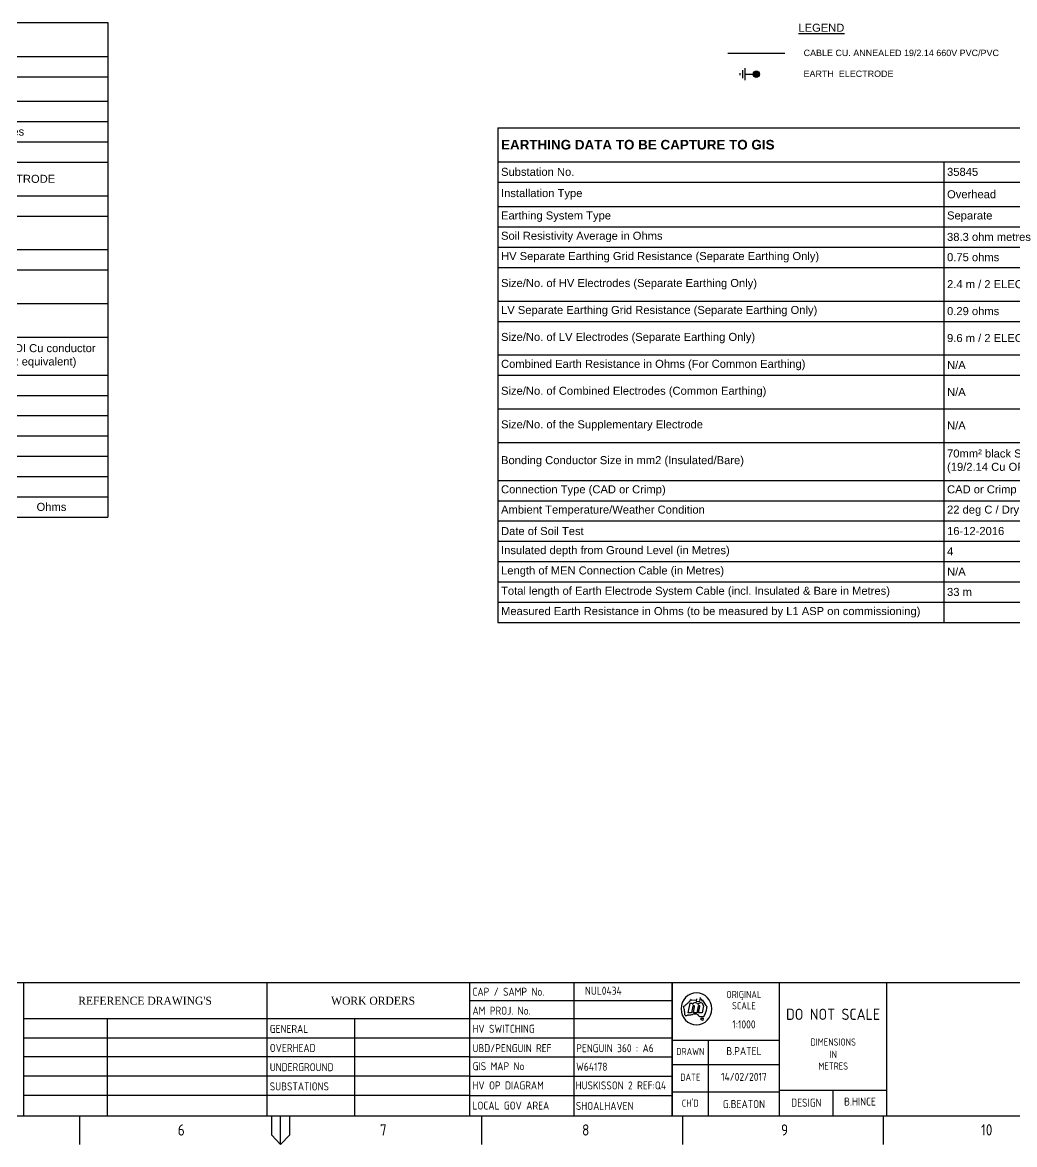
# Paper-space layout 'Sheet(2)' of a CAD drawing. Header units: metres, sheet in millimetres. Extents: x -29 to 809, y -5 to 581.
# Drawn here: x 309.4 to 619.4, y -5.4 to 345.2 of the extents above; entities that cross this region are included whole.
import ezdxf
from ezdxf.enums import TextEntityAlignment as Align

# ---------------------------------------------------------------- set-up
doc = ezdxf.new("R2010")
doc.units = ezdxf.units.M
doc.layers.get('0').update_dxf_attribs({"color": 6})
for name, color, linetype in [('Notes', 7, 'Continuous'), ('OH_Details_SP_MISC', 7, 'Continuous'), ('SupportsUG_SP_EXT', 7, 'Continuous')]:
    doc.layers.add(name, color=color, linetype=linetype)
doc.styles.add('ARIAL', font='arial.ttf', dxfattribs={"height": 2})
doc.styles.add('iecISOCP', font='isocp.shx')
doc.styles.add('iecTimesNewRoman', font='times.ttf')
doc.styles.get("Standard").update_dxf_attribs({"font": 'arial.ttf'})
doc.linetypes.add('IE Trench HV', pattern='A,7,-0.2,["/",Standard,S=3,R=0,X=0.6,Y=-1.4],-2.5', length=9.7)

# ---------------------------------------------------------------- blocks, each defined once
blk = doc.blocks.new('A1_FRAME_TITLE')
at = {"layer": 'Notes', "color": 7}
for p, q in [((332.78, 47.62), (332.78, 5.97)), ((412.12, 47.62), (412.12, 5.97)), ((478.24, 47.62), (478.24, 5.97)), ((512.26, 47.62), (512.26, 5.97)), ((544.37, 47.62), (544.37, 5.97)), ((579.37, 5.97), (579.37, 47.62)), ((614.37, 5.97), (614.37, 47.62)), ((550.56, 42.05), (552.33, 42.16)), ((552.33, 42.52), (552.22, 41.82)), ((553.35, 41.71), (553.55, 42.96)), ((554.18, 42.18), (555.01, 40.9)), ((567.1, 42.48), (567.3, 42.44)), ((478.24, 41.97), (544.37, 41.97)), ((549.56, 38.09), (550.17, 41.17)), ((550.17, 41.17), (550.92, 41.17)), ((551.11, 40.17), (550.7, 38.09)), ((550.92, 41.17), (550.97, 40.77)), ((551.27, 38.09), (551.66, 40.06)), ((552.22, 41.82), (553.35, 41.71)), ((552.83, 40.17), (552.41, 38.09)), ((552.98, 38.09), (553.37, 40.06)), ((554.57, 40.35), (554.12, 38.09)), ((332.81, 36.33), (478.24, 36.33)), ((360.07, 36.33), (360.07, 5.97)), ((440.78, 36.33), (440.78, 5.97)), ((478.24, 36.33), (544.37, 36.33)), ((550.7, 38.09), (549.56, 38.09)), ((552.41, 38.09), (551.27, 38.09)), ((554.12, 38.09), (552.98, 38.09)), ((554.62, 36.89), (553.22, 36.97)), ((553.22, 36.97), (554.62, 36.89)), ((554.62, 36.89), (553.22, 36.97)), ((553.85, 35.89), (553.78, 36.47)), ((553.78, 36.47), (554.51, 36.47)), ((554.3, 35.74), (553.85, 35.89)), ((554.51, 36.47), (554.3, 35.74)), ((332.78, 30.28), (478.24, 30.28)), ((478.24, 30.33), (544.37, 30.33)), ((556.15, 5.97), (556.15, 29.54)), ((478.24, 24.33), (332.78, 24.33)), ((478.24, 24.33), (544.37, 24.33)), ((544.37, 21.97), (579.37, 21.97)), ((478.24, 18.33), (332.78, 18.33)), ((478.24, 18.33), (544.37, 18.33)), ((478.24, 12.33), (332.78, 12.33)), ((478.24, 12.33), (544.37, 12.33)), ((544.37, 13.47), (579.37, 13.47)), ((579.37, 13.97), (614.37, 13.97)), ((596.87, 5.97), (596.87, 13.97))]:
    blk.add_line(p, q, dxfattribs=at)
at = {"layer": 'Notes', "color": 3}
blk.add_line((544.37, 5.97), (544.37, 47.62), dxfattribs=at)
at = {"layer": 'Notes', "color": 3, "linetype": 'Continuous'}
blk.add_line((544.37, 41.97), (544.37, 5.97), dxfattribs=at)
at = {"layer": 'Notes', "color": 7, "linetype": 'Continuous'}
blk.add_line((544.37, 29.54), (579.37, 29.54), dxfattribs=at)
at = {"layer": 'Notes', "linetype": 'Continuous'}
for p, q in [((351.17, -3.03), (351.17, 5.97)), ((413.67, 5.97), (413.67, -0.03)), ((416.67, -3.03), (416.67, 5.97)), ((419.67, -0.03), (419.67, 5.97)), ((482.19, 5.97), (482.19, -3.03)), ((547.7, 5.97), (547.7, -3.03)), ((613.21, 5.97), (613.21, -3.03)), ((413.67, -0.03), (416.67, -3.03)), ((416.67, -3.03), (419.67, -0.03))]:
    blk.add_line(p, q, dxfattribs=at)
at = {"layer": 'Notes', "color": 7, "flags": 128}
for points in [[(123.8, 47.62), (844.88, 47.62)], [(-11.55, 5.97), (844.88, 5.97)]]:
    blk.add_lwpolyline(points, dxfattribs=at)
at = {"layer": 'Notes', "color": 7}
for centre, radius, start, end in [((552.27, 39.37), 5, 0, 180), ((545.21, 46.16), 6.54, 319.3047, 324.8782), ((578.7, 57.06), 28.87, 210.1483, 211.8601), ((552.27, 39.37), 5, 180, 0), ((542.41, 49.09), 10.59, 302.5841, 308.1576), ((527.29, 35.61), 21.32, 10.3053, 12.3306), ((527.29, 35.61), 21.32, 8.2795, 10.3048), ((528.59, 35.8), 20.01, 6.2539, 8.2792), ((542.41, 49.09), 10.59, 308.157, 313.7305), ((545.21, 46.16), 6.54, 313.7309, 319.3045), ((551.87, 40.21), 1.06, 31.7884, 148.2116), ((551.39, 40.11), 0.28, 348.6911, 168.6911), ((553.61, 40.3), 0.961, 2.5982, 150.8098), ((553.1, 40.11), 0.28, 348.6911, 168.6911), ((477.01, -10.21), 93.25, 33.1096, 33.2341), ((558.55, 42.96), 4.09, 213.1151, 222.4146), ((542.7, 42.48), 13.29, 341.8901, 347.8434), ((555.89, 40.53), 0.484, 222.42, 236.4422), ((556.07, 40.81), 0.815, 236.4359, 244.7422), ((553.96, 40.06), 1.76, 347.8434, 354.1409), ((554.11, 40.04), 1.61, 354.1436, 1.0342), ((528.59, 35.8), 20.01, 4.2291, 6.2543), ((548.72, 39.42), 2.15, 265.1734, 270.0504), ((548.72, 39.51), 2.24, 270.0438, 274.7322), ((548.65, 40.42), 3.15, 274.7358, 283.0812), ((550.47, 32.55), 4.93, 97.7419, 103.0814), ((546.76, 59.88), 22.65, 277.7418, 280.8825), ((551.91, 33.09), 4.63, 85.4613, 100.8824), ((552.2, 36.78), 0.924, 46.5875, 85.4612), ((551.36, 35.89), 2.16, 30.1885, 46.5879), ((554.13, 37.45), 0.75, 311.6083, 321.0792), ((554.18, 37.41), 0.675, 321.0838, 331.5982), ((548.02, 40.74), 7.69, 331.5942, 341.8897)]:
    blk.add_arc(centre, radius, start, end, dxfattribs=at)
blk.add_attdef('DRAFT_NUM', (9.35, 23.29), '', height=2.5, rotation=90)
at = {"layer": 'Notes', "color": 7, "style": 'iecISOCP'}
for s, height, p in [('CAP / SAMP No.', 2.5, (479.24, 43.47)), ('AM PROJ. No.', 2.5, (479.24, 37.55)), ('GENERAL', 2.5, (413.12, 31.86)), ('HV SWITCHING', 2.5, (479.24, 31.9)), ('OVERHEAD', 2.5, (413.12, 25.9)), ('UBD/PENGUIN REF', 2.5, (479.24, 25.84)), ('UNDERGROUND', 2.5, (413.12, 19.9)), ('GIS MAP No', 2.5, (479.29, 20.2)), ('SUBSTATIONS', 2.5, (413.12, 13.9)), ('HV OP DIAGRAM', 2.5, (479.24, 14.2)), ('LOCAL GOV AREA', 2.5, (479.24, 7.9)), ('6', 3.5, (383.12, -0.22)), ('7', 3.5, (449.03, -0.22)), ('8', 3.5, (514.97, -0.22)), ('9', 3.5, (579.84, -0.22)), ('10', 3.5, (645.06, -0.2))]:
    blk.add_text(s, height=height, dxfattribs=at).set_placement(p)
at = {"layer": 'Notes', "style": 'iecTimesNewRoman'}
blk.add_text("REFERENCE DRAWING'S", height=2.5, dxfattribs=at).set_placement((372.45, 40.66), align=Align.CENTER)
blk.add_text('WORK ORDERS', height=2.5, dxfattribs=at).set_placement((433.13, 40.66))
at = {"layer": 'Notes', "color": 7, "style": 'iecISOCP'}
for s, height, p in [('ORIGINAL', 2.24, (567.74, 42.73)), ('SCALE', 2.24, (567.74, 39.23)), ('DIMENSIONS', 2.24, (596.87, 27.88)), ('DRAWN', 2.24, (550.26, 24.93)), ('IN', 2.24, (596.87, 24.04)), ('METRES', 2.24, (596.87, 20.38)), ('DATE', 2.24, (550.26, 16.88)), ("CH'D", 2.24, (550.26, 8.77)), ('DESIGN', 2.5, (588.12, 8.81))]:
    blk.add_text(s, height=height, dxfattribs=at).set_placement(p, align=Align.CENTER)
at = {"layer": 'Notes', "insert": (596.84, 37.67), "char_height": 3.5, "width": 29.1, "attachment_point": 5, "style": 'iecISOCP'}
blk.add_mtext('DO NOT SCALE', dxfattribs=at)
at = {"layer": 'Notes', "color": 7, "style": 'iecISOCP', "flags": 8}
blk.add_attdef('VERSION_NO', text='', height=2.5, rotation=90, dxfattribs=at).set_placement((302.04, 43.81), align=Align.MIDDLE_CENTER)
at = {"layer": 'Notes', "color": 7, "style": 'iecISOCP'}
for tag, p in [('CAP_NO', (513.19, 43.46)), ('IE_NUM', (513.05, 37.81)), ('REF_No_1', (335.24, 32.31)), ('REF_1', (362.52, 32.31)), ('GEN_WO', (441.71, 31.76)), ('HV_SWITCH', (513.46, 32.16)), ('REF_No_2', (335.24, 26.31)), ('REF_2', (362.52, 26.31)), ('OH_WO', (441.71, 25.81)), ('UBD_REF', (513.05, 25.83)), ('REF_No_3', (335.24, 20.31)), ('REF_3', (362.52, 20.31)), ('UG_WO', (441.71, 20.05)), ('GIS_MAP_No', (513.05, 20.04)), ('REF_No_4', (335.24, 14.31)), ('REF_4', (362.52, 14.31)), ('SUB_WO', (441.71, 13.81)), ('HV_OP_DIAG', (513.33, 14.2)), ('LGA', (512.95, 7.78))]:
    blk.add_attdef(tag, p, '', height=2.5, dxfattribs=at)
at = {"layer": 'Notes', "style": 'iecISOCP'}
for tag, p in [('T1', (684.37, 39.47)), ('T2', (684.37, 34.35)), ('T3', (684.37, 28.92)), ('T4', (684.37, 23.66)), ('T5', (684.37, 18.23)), ('T6', (684.37, 12.97))]:
    blk.add_attdef(tag, text='', height=3.5, dxfattribs=at).set_placement(p, align=Align.CENTER)
at = {"layer": 'Notes', "color": 7, "style": 'iecISOCP'}
for tag, p in [('scale', (567.76, 33.27)), ('DRAWN', (567.76, 24.93)), ('DATE', (567.76, 16.88)), ('CHD', (567.76, 8.37)), ('DESIGN', (605.62, 9.15))]:
    blk.add_attdef(tag, text='', height=2.5, dxfattribs=at).set_placement(p, align=Align.CENTER)
at = {"layer": 'Notes', "color": 4, "style": 'iecISOCP'}
blk.add_attdef('NUM', text='', height=7, dxfattribs=at).set_placement((812.88, 20.12), align=Align.MIDDLE_CENTER)
at = {"layer": 'Notes', "color": 1, "style": 'iecISOCP'}
blk.add_attdef('REV', text='', height=5, dxfattribs=at).set_placement((840.57, 17.1), align=Align.CENTER)
at = {"layer": 'Notes', "color": 7, "style": 'iecISOCP'}
for tag, p in [('NS', (811.23, 8.12)), ('SHTS', (825.93, 8.12))]:
    blk.add_attdef(tag, text='', height=2.5, dxfattribs=at).set_placement(p, align=Align.MIDDLE)
at = {"layer": 'Notes', "style": 'iecISOCP'}
blk.add_attdef('ExportID', (-11.47, 2.39), '', height=2.5, dxfattribs=at)
at = {"layer": 'Notes', "style": 'iecISOCP', "flags": 1}
for tag, p in [('ProjectType', (-6.37, -26.8)), ('ProjectNumber', (3.01, -26.82)), ('DrawingNumber', (14.96, -26.8)), ('ProjectDescription', (27.02, -26.83)), ('ExportDate', (39.74, -26.79)), ('ExportUserName', (48.61, -26.8)), ('DesignerCompanyName', (60.94, -26.79)), ('ExportAreaOfInterest', (76.55, -26.81)), ('GIS_SUCCESS', (91.45, -26.78)), ('CAD_SUCCESS', (101.24, -26.78)), ('DEPOTCODE', (111.56, -26.88)), ('ExportCategories', (119.53, -26.8)), ('Comments', (133.84, -26.88))]:
    blk.add_attdef(tag, p, '', height=1, dxfattribs=at)
blk = doc.blocks.new('m4')
at = {"layer": 'Notes', "color": 7, "linetype": 'Continuous'}
for points in [[(0, -1.95), (0, 0)], [(-1.43, -1.95), (1.43, -1.95)], [(-0.95, -2.52), (0.95, -2.52)], [(-0.24, -3.09), (0.24, -3.09)]]:
    blk.add_lwpolyline(points, dxfattribs=at)
blk = doc.blocks.new('*T58')
at = {"layer": 'Notes', "lineweight": -2, "ltscale": 0.5, "transparency": 16777216}
for p, q in [((0, 0), (192.69, 0)), ((0, 0), (0, -154.55)), ((192.69, 0), (192.69, -154.55)), ((0, -10.62), (192.69, -10.62)), ((139.34, -10.62), (139.34, -154.55)), ((0, -16.96), (192.69, -16.96)), ((0, -24.62), (192.69, -24.62)), ((0, -30.95), (192.69, -30.95)), ((0, -37.28), (192.69, -37.28)), ((0, -43.64), (192.69, -43.64)), ((0, -54.13), (192.69, -54.13)), ((0, -60.48), (192.69, -60.48)), ((0, -70.97), (192.69, -70.97)), ((0, -77.31), (192.69, -77.31)), ((0, -87.8), (192.69, -87.8)), ((0, -98.29), (192.69, -98.29)), ((0, -110.18), (192.69, -110.18)), ((0, -116.52), (192.69, -116.52)), ((0, -122.85), (192.69, -122.85)), ((0, -129.18), (192.69, -129.18)), ((0, -135.52), (192.69, -135.52)), ((0, -141.86), (192.69, -141.86)), ((0, -148.21), (192.69, -148.21)), ((0, -154.55), (192.69, -154.55))]:
    blk.add_line(p, q, dxfattribs=at)
at = {"layer": 'Notes', "color": 0, "ltscale": 0.5, "transparency": 16777216, "attachment_point": 4}
for s, insert, char_height, width in [('{\\fArial|b1|i0|c0|p34;EARTHING DATA TO BE CAPTURE TO GIS}', (1, -5.31), 3, 190.6877), ('Substation No. ', (1, -13.79), 2.5, 137.3445), ('35845', (140.34, -13.79), 2.5, 51.3432), ('Installation Type', (1, -20.79), 2.5, 137.3445), ('Overhead', (140.34, -20.79), 2.5, 51.3432), ('Earthing System Type', (1, -27.78), 2.5, 137.3445), ('Separate', (140.34, -27.78), 2.5, 51.3432), ('Soil Resistivity Average in Ohms', (1, -34.12), 2.5, 137.3445), ('38.3 ohm metres', (140.34, -34.12), 2.5, 51.3432), ('HV Separate Earthing Grid Resistance (Separate Earthing Only)', (1, -40.46), 2.5, 137.3445), ('0.75 ohms', (140.34, -40.46), 2.5, 51.3432), ('Size/No. of HV Electrodes (Separate Earthing Only)', (1, -48.88), 2.5, 137.3445), ('2.4 m / 2 ELECTRODES', (140.34, -48.88), 2.5, 51.3432), ('LV Separate Earthing Grid Resistance (Separate Earthing Only)', (1, -57.3), 2.5, 137.3445), ('0.29 ohms', (140.34, -57.3), 2.5, 51.3432), ('Size/No. of LV Electrodes (Separate Earthing Only)', (1, -65.72), 2.5, 137.3445), ('9.6 m / 2 ELECTRODES', (140.34, -65.72), 2.5, 51.3432), ('Combined Earth Resistance in Ohms (For Common Earthing)', (1, -74.14), 2.5, 137.3445), ('N/A', (140.34, -74.14), 2.5, 51.3432), ('Size/No. of Combined Electrodes (Common Earthing)', (1, -82.55), 2.5, 137.3445), ('N/A', (140.34, -82.55), 2.5, 51.3432), ('Size/No. of the Supplementary Electrode', (1, -93.04), 2.5, 137.3445), ('N/A', (140.34, -93.04), 2.5, 51.3432), ('70mm² black SDI Cu conductor (19/2.14 Cu OR equivalent)', (140.34, -104.23), 2.5, 51.3432), ('Bonding Conductor Size in mm2 (Insulated/Bare)', (1, -104.23), 2.5, 137.3445), ('Connection Type (CAD or Crimp)', (1, -113.35), 2.5, 137.3445), ('CAD or Crimp', (140.34, -113.35), 2.5, 51.3432), ('Ambient Temperature/Weather Condition', (1, -119.68), 2.5, 137.3445), ('22 deg C / Dry', (140.34, -119.68), 2.5, 51.3432), ('Date of Soil Test', (1, -126.02), 2.5, 137.3445), ('16-12-2016', (140.34, -126.02), 2.5, 51.3432), ('Insulated depth from Ground Level (in Metres)', (1, -132.35), 2.5, 137.3445), ('4', (140.34, -132.35), 2.5, 51.3432), ('Length of MEN Connection Cable (in Metres)', (1, -138.69), 2.5, 137.3445), ('N/A', (140.34, -138.69), 2.5, 51.3432), ('Total length of Earth Electrode System Cable (incl. Insulated & Bare in Metres)', (1, -145.04), 2.5, 137.3445), ('33 m', (140.34, -145.04), 2.5, 51.3432), ('Measured Earth Resistance in Ohms (to be measured by L1 ASP on commissioning)', (1, -151.38), 2.5, 137.3445), ('                               Ohms', (140.34, -151.38), 2.5, 51.3432)]:
    blk.add_mtext(s, dxfattribs=dict(at, insert=insert, char_height=char_height, width=width))
blk = doc.blocks.new('*T61')
at = {"layer": 'Notes', "lineweight": -2, "ltscale": 0.5, "transparency": 16777216}
for p, q in [((0, 0), (192.69, 0)), ((0, 0), (0, -154.55)), ((192.69, 0), (192.69, -154.55)), ((0, -10.62), (192.69, -10.62)), ((139.34, -10.62), (139.34, -154.55)), ((0, -16.96), (192.69, -16.96)), ((0, -24.62), (192.69, -24.62)), ((0, -30.95), (192.69, -30.95)), ((0, -37.28), (192.69, -37.28)), ((0, -43.64), (192.69, -43.64)), ((0, -54.13), (192.69, -54.13)), ((0, -60.48), (192.69, -60.48)), ((0, -70.97), (192.69, -70.97)), ((0, -77.31), (192.69, -77.31)), ((0, -87.8), (192.69, -87.8)), ((0, -98.29), (192.69, -98.29)), ((0, -110.18), (192.69, -110.18)), ((0, -116.52), (192.69, -116.52)), ((0, -122.85), (192.69, -122.85)), ((0, -129.18), (192.69, -129.18)), ((0, -135.52), (192.69, -135.52)), ((0, -141.86), (192.69, -141.86)), ((0, -148.21), (192.69, -148.21)), ((0, -154.55), (192.69, -154.55))]:
    blk.add_line(p, q, dxfattribs=at)
at = {"layer": 'Notes', "color": 0, "ltscale": 0.5, "transparency": 16777216, "attachment_point": 4}
for s, insert, char_height, width in [('{\\fArial|b1|i0|c0|p34;EARTHING DATA TO BE CAPTURE TO GIS}', (1, -5.31), 3, 190.6877), ('Load Break Switch No. ', (1, -13.79), 2.5, 137.3445), ('E5668', (140.34, -13.79), 2.5, 51.3432), ('Installation Type', (1, -20.79), 2.5, 137.3445), ('Overhead', (140.34, -20.79), 2.5, 51.3432), ('Earthing System Type', (1, -27.78), 2.5, 137.3445), ('Separate', (140.34, -27.78), 2.5, 51.3432), ('Soil Resistivity Average in Ohms', (1, -34.12), 2.5, 137.3445), ('38.3 ohm metres', (140.34, -34.12), 2.5, 51.3432), ('HV Separate Earthing Grid Resistance (Separate Earthing Only)', (1, -40.46), 2.5, 137.3445), ('0.82 ohms', (140.34, -40.46), 2.5, 51.3432), ('Size/No. of HV Electrodes (Separate Earthing Only)', (1, -48.88), 2.5, 137.3445), ('2.4 m / 1 ELECTRODE', (140.34, -48.88), 2.5, 51.3432), ('LV Separate Earthing Grid Resistance (Separate Earthing Only)', (1, -57.3), 2.5, 137.3445), ('N/A', (140.34, -57.3), 2.5, 51.3432), ('Size/No. of LV Electrodes (Separate Earthing Only)', (1, -65.72), 2.5, 137.3445), ('N/A', (140.34, -65.72), 2.5, 51.3432), ('Combined Earth Resistance in Ohms (For Common Earthing)', (1, -74.14), 2.5, 137.3445), ('N/A', (140.34, -74.14), 2.5, 51.3432), ('Size/No. of Combined Electrodes (Common Earthing)', (1, -82.55), 2.5, 137.3445), ('N/A', (140.34, -82.55), 2.5, 51.3432), ('Size/No. of the Supplementary Electrode', (1, -93.04), 2.5, 137.3445), ('N/A', (140.34, -93.04), 2.5, 51.3432), ('70mm² black SDI Cu conductor (19/2.14 Cu OR equivalent)', (140.34, -104.23), 2.5, 51.3432), ('Bonding Conductor Size in mm2 (Insulated/Bare)', (1, -104.23), 2.5, 137.3445), ('Connection Type (CAD or Crimp)', (1, -113.35), 2.5, 137.3445), ('CAD or Crimp', (140.34, -113.35), 2.5, 51.3432), ('Ambient Temperature/Weather Condition', (1, -119.68), 2.5, 137.3445), ('22 deg C / Dry', (140.34, -119.68), 2.5, 51.3432), ('Date of Soil Test', (1, -126.02), 2.5, 137.3445), ('16-12-2016', (140.34, -126.02), 2.5, 51.3432), ('Insulated depth from Ground Level (in Metres)', (1, -132.35), 2.5, 137.3445), ('9', (140.34, -132.35), 2.5, 51.3432), ('Length of MEN Connection Cable (in Metres)', (1, -138.69), 2.5, 137.3445), ('N/A', (140.34, -138.69), 2.5, 51.3432), ('Total length of Earth Electrode System Cable (incl. Insulated & Bare in Metres)', (1, -145.04), 2.5, 137.3445), ('20m', (140.34, -145.04), 2.5, 51.3432), ('Measured Earth Resistance in Ohms (to be measured by L1 ASP on commissioning)', (1, -151.38), 2.5, 137.3445), ('                               Ohms', (140.34, -151.38), 2.5, 51.3432)]:
    blk.add_mtext(s, dxfattribs=dict(at, insert=insert, char_height=char_height, width=width))

psp = doc.layouts.new('Sheet(2)')

# ---------------------------------------------------------------- hatches: boundary and pattern name
at = {"layer": 'Notes'}
h = psp.add_hatch(color=250, dxfattribs=at)
edge = h.paths.add_edge_path()
edge.add_arc((538.7, 329.01), 0.992, -462.7694, -102.7694)

# ---------------------------------------------------------------- linework, layer by layer
at = {"layer": 'Notes', "color": 9}
psp.add_circle((538.7, 329.01), 0.992, dxfattribs=at)
at = {"layer": 'OH_Details_SP_MISC', "color": 7, "linetype": 'Continuous'}
psp.add_line((529.81, 335.53), (547.59, 335.53), dxfattribs=at)

# ---------------------------------------------------------------- block references
for name, p in [('*T61', (143.42, 345.18)), ('*T58', (457.95, 312.27))]:
    psp.add_blockref(name, p)
at = {"layer": 'Notes', "color": 7, "xscale": 1.333333333333329, "yscale": 1.333333333333329, "zscale": 1.333333333333329, "rotation": 270}
psp.add_blockref('m4', (537.71, 329.01), dxfattribs=at)
at = {"layer": 'SupportsUG_SP_EXT'}
ref = psp.add_blockref('A1_FRAME_TITLE', (-9.08, -2.39), dxfattribs=dict(at, xscale=0.958))
ref.add_attrib('DESIGN', 'B.HINCE', dxfattribs={"layer": 'Notes', "color": 7, "height": 2.5, "style": 'iecISOCP', "width": 0.958}).set_placement((571.1, 6.76), align=Align.CENTER)
ref.add_attrib('DRAWN', 'B.PATEL', dxfattribs={"layer": 'Notes', "color": 7, "height": 2.5, "style": 'iecISOCP', "width": 0.958}).set_placement((534.83, 22.54), align=Align.CENTER)
ref.add_attrib('DATE', '14/02/2017', dxfattribs={"layer": 'Notes', "color": 7, "height": 2.5, "style": 'iecISOCP', "width": 0.958}).set_placement((534.83, 14.49), align=Align.CENTER)
ref.add_attrib('CHD', 'G.BEATON', dxfattribs={"layer": 'Notes', "color": 7, "height": 2.5, "style": 'iecISOCP', "width": 0.958}).set_placement((534.83, 5.98), align=Align.CENTER)
ref.add_attrib('scale', '1:1000', dxfattribs={"layer": 'Notes', "color": 7, "height": 2.5, "style": 'iecISOCP', "width": 0.958}).set_placement((534.83, 30.88), align=Align.CENTER)
ref.add_attrib('CAP_NO', 'NUL0434', dxfattribs={"layer": 'Notes', "color": 7, "height": 2.5, "style": 'iecISOCP', "width": 0.958}).set_placement((490.9, 42.64), align=Align.MIDDLE_CENTER)
ref.add_attrib('UBD_REF', 'PENGUIN 360 : A6', (482.42, 23.44), dxfattribs={"layer": 'Notes', "color": 7, "height": 2.5, "style": 'iecISOCP', "width": 0.958})
ref.add_attrib('GIS_MAP_No', 'W64178', (482.42, 17.65), dxfattribs={"layer": 'Notes', "color": 7, "height": 2.5, "style": 'iecISOCP', "width": 0.958})
ref.add_attrib('HV_OP_DIAG', 'HUSKISSON 2 REF:Q4', (482.25, 11.81), dxfattribs={"layer": 'Notes', "color": 7, "height": 2.5, "style": 'iecISOCP', "width": 0.958})
ref.add_attrib('LGA', 'SHOALHAVEN', (482.32, 5.39), dxfattribs={"layer": 'Notes', "color": 7, "height": 2.5, "style": 'iecISOCP', "width": 0.958})

# ---------------------------------------------------------------- texts
at = {"layer": 'Notes', "style": 'ARIAL'}
psp.add_text('%%ULEGEND', height=2.5, dxfattribs=at).set_placement((559.03, 343.52), align=Align.MIDDLE_CENTER)
at = {"layer": 'Notes', "color": 7, "linetype": 'IE Trench HV', "char_height": 2, "attachment_point": 1, "style": 'ARIAL'}
for s, insert, width in [('CABLE CU. ANNEALED 19/2.14 660V PVC/PVC', (553.48, 336.66), 60.8809), ('EARTH  ELECTRODE', (553.46, 330.14), 57.9072)]:
    psp.add_mtext(s, dxfattribs=dict(at, insert=insert, width=width))

doc.saveas('drawing.dxf')
